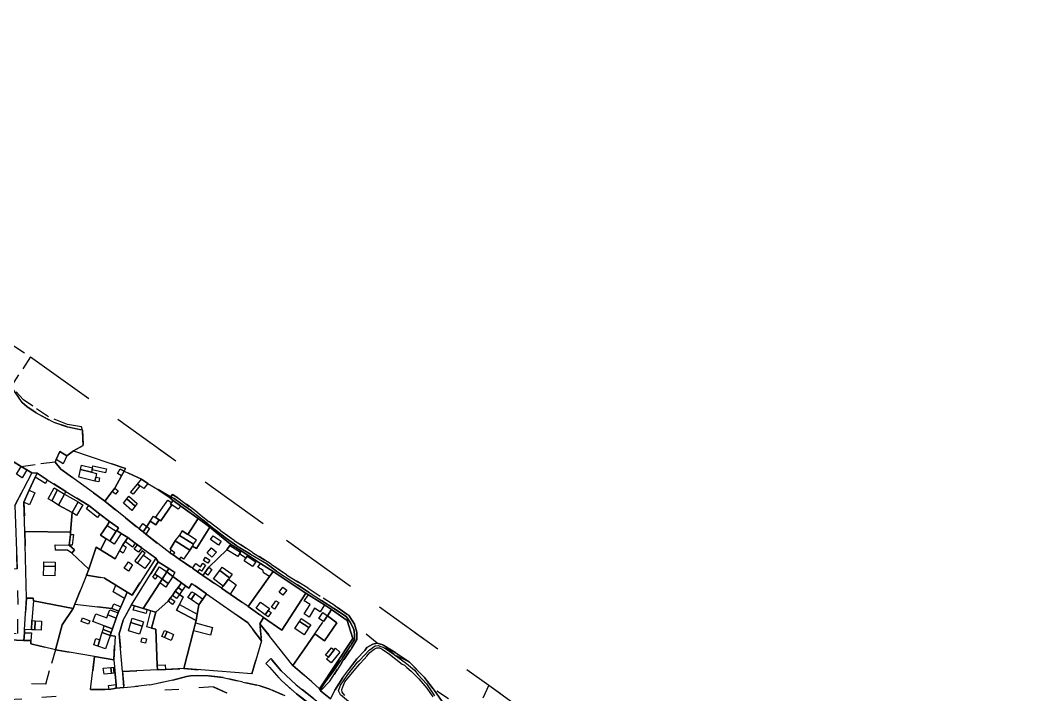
# Model space of a CAD drawing. Extents: x -14.1 to 15.6, y -19 to 8.9.
# Drawn here: x 4.56 to 11.6, y -7.14 to -2.43 of the extents above; entities that cross this region are included whole.
import ezdxf

# ---------------------------------------------------------------- set-up
doc = ezdxf.new("R2010")
doc.units = 0
doc.header["$MEASUREMENT"] = 0
doc.linetypes.add('DASHED', pattern=[0.75, 0.5, -0.25])
doc.linetypes.add('DOT', pattern=[1, 0, -1])
doc.layers.get('0').update_dxf_attribs({"linetype": 'CONTINUOUS'})

msp = doc.modelspace()

# ---------------------------------------------------------------- linework, layer by layer
at = {"color": 7, "linetype": 'DOT'}
for points in [[(1.0302, -2.4297), (4.6312, -4.7807), (4.4952, -4.9907)], [(7.5512, -7.1717), (7.4442, -7.1007), (7.3792, -7.0187), (7.2772, -6.9147), (7.1712, -6.8617), (7.0912, -6.7927), (7.0522, -6.7827), (6.8942, -6.6497), (6.8562, -6.5917), (6.7592, -6.5207), (6.5702, -6.3987), (6.4192, -6.3047), (6.3112, -6.2297), (6.1822, -6.1477), (6.0532, -6.0637), (5.9582, -5.9957), (5.8002, -5.8717), (5.6602, -5.7657), (5.6232, -5.7427), (5.6052, -5.7677), (5.4512, -5.6657), (5.4062, -5.6367), (5.2852, -5.5797), (5.2942, -5.5627), (4.9312, -5.4377), (4.9992, -5.4017), (4.9932, -5.2937), (4.8902, -5.2707), (4.7922, -5.2387), (4.6712, -5.1737), (4.6052, -5.1277), (4.5732, -5.1017), (4.4952, -4.9907), (4.6312, -4.7807), (7.8312, -7.0757), (8.8162, -7.7827)], [(4.4952, -4.9907), (4.6312, -4.7807), (7.8312, -7.0757), (7.6602, -7.4467)], [(7.5052, -7.1887), (7.4442, -7.1007), (7.3792, -7.0187), (7.2772, -6.9147), (7.1832, -6.8497), (7.0912, -6.7927), (7.0522, -6.7827), (7.0212, -6.7887), (6.9802, -6.8127), (6.9652, -6.8337), (6.9102, -6.8917), (6.8112, -7.0227), (6.7562, -7.1107), (6.7262, -7.1717), (6.6572, -7.1137), (6.7212, -7.0477), (6.8062, -6.9167), (6.8742, -6.8147), (6.9092, -6.7567), (6.9092, -6.7047), (6.8942, -6.6497), (6.8562, -6.5917), (6.7592, -6.5207), (6.5702, -6.3987), (6.4192, -6.3047), (6.3112, -6.2297), (6.1822, -6.1477), (6.0532, -6.0637), (5.9582, -5.9957), (5.8002, -5.8717), (5.6602, -5.7657), (5.6232, -5.7427), (5.6092, -5.7597), (5.4512, -5.6657), (5.4062, -5.6367), (5.2852, -5.5797), (5.2942, -5.5627), (4.9312, -5.4377), (4.9992, -5.4017), (4.9932, -5.2937), (4.9872, -5.2707), (4.8882, -5.2537), (4.7562, -5.1997), (4.6462, -5.1267), (4.5812, -5.0817), (4.5312, -5.0257)], [(6.4102, -7.1507), (6.3022, -7.1037), (6.2322, -7.0797), (6.1142, -7.0547), (5.9772, -7.0217), (5.8742, -7.0097), (5.7992, -7.0077), (5.7482, -7.0107), (5.7192, -7.0137), (5.6242, -7.0397), (5.4632, -7.0737), (5.2832, -7.0917), (5.2742, -6.9807), (5.5172, -6.9687), (5.5742, -6.9657), (5.7012, -6.9597), (6.1762, -6.9957), (6.2432, -6.7657), (6.2332, -6.6457), (6.4632, -6.9377), (6.5962, -7.0527), (6.6492, -7.0997), (6.6542, -7.1077), (6.6572, -7.1137), (6.7262, -7.1717)], [(4.3832, -7.0577), (4.7372, -7.0687), (4.8052, -6.8287), (5.0782, -6.8747), (5.0502, -7.1047), (5.1792, -7.1057), (5.2292, -7.0967), (5.2832, -7.0917), (5.4632, -7.0737), (5.6242, -7.0397), (5.7192, -7.0137), (5.7482, -7.0107), (5.7992, -7.0077), (5.8742, -7.0097), (5.9772, -7.0217), (6.1142, -7.0547), (6.2322, -7.0797), (6.3022, -7.1037), (6.4102, -7.1507)], [(6.6062, -7.1687), (6.4872, -7.0727), (6.3822, -6.9747), (6.3082, -6.8897), (6.2742, -6.9237), (6.2992, -6.9497), (6.3842, -7.0437), (6.4892, -7.1367), (6.5922, -7.2157)], [(7.0092, -7.5777), (5.9072, -7.0877), (4.4702, -7.1757)], [(4.4702, -7.1757), (5.9072, -7.0877), (7.0092, -7.5777)]]:
    msp.add_lwpolyline(points, dxfattribs=at)
at = {"color": 6, "linetype": 'DASHED'}
msp.add_lwpolyline([(1.0302, -2.4297), (4.6312, -4.7807), (7.8312, -7.0757), (8.8162, -7.7827), (8.8142, -8.2597), (8.8162, -8.3087), (8.8132, -8.4517), (9.9872, -9.9027), (11.6032, -11.8997), (11.0152, -12.9267), (10.9892, -12.9717), (10.9542, -13.0337), (10.9392, -13.0587), (10.9022, -13.1237)], dxfattribs=at)
at = {"color": 7, "linetype": 'DOT'}
for points in [[(4.3192, -5.2607), (4.4952, -4.9907), (4.5732, -5.1017), (4.6052, -5.1277), (4.6712, -5.1737), (4.7922, -5.2387), (4.8902, -5.2707), (4.9932, -5.2937), (4.9992, -5.4017), (4.9312, -5.4377), (4.8842, -5.4727), (4.8352, -5.4437), (4.8102, -5.4997), (4.8022, -5.5167), (4.5652, -5.5467), (4.4392, -5.4697), (4.3512, -5.4137), (4.3112, -5.3897)], [(6.2332, -6.6457), (6.2432, -6.7657), (6.1462, -6.6377), (5.8602, -6.4377), (5.7582, -6.3657), (5.7362, -6.3987), (5.7132, -6.3817), (5.6852, -6.3597), (5.6252, -6.3157), (5.6392, -6.2887), (5.5972, -6.2607), (5.5232, -6.2137), (5.5052, -6.1877), (5.4082, -6.1167), (5.3782, -6.0947), (5.3622, -6.0827), (5.3102, -6.0447), (5.2642, -6.0147), (5.2342, -5.9937), (5.2342, -5.9937), (5.2452, -5.9767), (5.1822, -5.9327), (5.1162, -5.8807), (5.0392, -5.8207), (4.8782, -5.7217), (4.7482, -5.6397), (4.6772, -5.5947), (4.6392, -5.5917), (4.6062, -5.5707), (4.5652, -5.5467), (4.8022, -5.5167), (4.8432, -5.5657), (5.0712, -5.7327), (5.1492, -5.7897), (5.2942, -5.9057), (5.3902, -5.9827), (5.4172, -6.0047), (5.4372, -6.0207), (5.6032, -6.1497), (5.6272, -6.1657), (5.6692, -6.1947), (5.7622, -6.2587), (5.7982, -6.2837), (5.8342, -6.3087), (5.9652, -6.3987), (6.0252, -6.4397), (6.1502, -6.5257), (6.2592, -6.6017)], [(4.6392, -5.5917), (4.6772, -5.5947), (4.6642, -5.6217), (4.6222, -5.7127), (4.5842, -5.7957), (4.5922, -6.0007), (4.6022, -6.4677), (4.5892, -6.6867), (4.5882, -6.7107), (4.5852, -6.7627), (4.4822, -6.7587), (4.3872, -6.7547), (4.3902, -6.7307), (4.3982, -6.7077), (4.4312, -6.7097), (4.5422, -6.7137), (4.5442, -6.5127), (4.5382, -6.2627), (4.5222, -5.8197)], [(5.6092, -5.7597), (5.6232, -5.7427), (5.6602, -5.7657), (5.8002, -5.8717), (5.9582, -5.9957), (6.0532, -6.0637), (6.1822, -6.1477), (6.3112, -6.2297), (6.4192, -6.3047), (6.5702, -6.3987), (6.7592, -6.5207), (6.8562, -6.5917), (6.8942, -6.6497), (6.9092, -6.7047), (6.9092, -6.7567), (6.8742, -6.8147), (6.8062, -6.9167), (6.7212, -7.0477), (6.6572, -7.1137), (6.6542, -7.1077), (6.6862, -7.0577), (6.7382, -6.9887), (6.8092, -6.8837), (6.8722, -6.7897), (6.8932, -6.7557), (6.8932, -6.7197), (6.8882, -6.6847), (6.8642, -6.6347), (6.8352, -6.5947), (6.7482, -6.5387), (6.5782, -6.4287), (6.3482, -6.2777), (6.2742, -6.2237), (6.1672, -6.1607), (6.0712, -6.1027), (6.0002, -6.0517), (5.8662, -5.9467), (5.7552, -5.8577), (5.6782, -5.8047), (5.6332, -5.7717)], [(5.5052, -6.1877), (5.5232, -6.2137), (5.3352, -6.5137), (5.2772, -6.6217), (5.2512, -6.7157), (5.2742, -6.9807), (5.2832, -7.0917), (5.2292, -7.0967), (5.2282, -7.0697), (5.2132, -6.8987), (5.2222, -6.7337), (5.1862, -6.7277), (5.1932, -6.7067), (5.2032, -6.6817), (5.2302, -6.6067), (5.2442, -6.5707), (5.2482, -6.5587), (5.2622, -6.5277), (5.2862, -6.4707), (5.3052, -6.4247), (5.3402, -6.4457)], [(5.5832, -6.2837), (5.5972, -6.2607), (5.6392, -6.2887), (5.6252, -6.3157)], [(5.0212, -6.3067), (5.1472, -6.3287), (5.2272, -6.3777), (5.3052, -6.4247), (5.2862, -6.4707), (5.2622, -6.5277), (5.2482, -6.5587), (5.1992, -6.5387), (4.9402, -6.5097)], [(6.6162, -6.7177), (6.6762, -6.6307), (6.7042, -6.5907), (6.7712, -6.6397), (6.6832, -6.7647)], [(4.3872, -6.7547), (4.4822, -6.7587), (4.5852, -6.7627), (4.6342, -6.7627), (4.6342, -6.7857), (4.8052, -6.8287), (4.7372, -7.0687), (4.3832, -7.0577), (4.3872, -6.7857)], [(8.8162, -7.7827), (8.8142, -8.2597), (8.7622, -8.3027), (8.7212, -8.3277), (8.5112, -8.3277), (8.3612, -8.3177), (8.2602, -8.2967), (8.1372, -8.2617), (8.0332, -8.2227), (7.9332, -8.1647), (7.7262, -8.0047), (7.5272, -7.8737), (7.3732, -7.7837), (7.2892, -7.7537), (7.2272, -7.7487), (7.0822, -7.7567), (7.0912, -7.5967), (7.1792, -7.6177), (7.3622, -7.6177), (7.5382, -7.5837), (7.5932, -7.5447), (7.6602, -7.4467), (7.8312, -7.0757)]]:
    msp.add_lwpolyline(points, close=True, dxfattribs=at)
at = {"color": 7, "linetype": 'Continuous'}
for points in [[(4.4392, -5.4697), (4.5652, -5.5467), (4.6062, -5.5707), (4.6392, -5.5917), (4.5222, -5.8197), (4.5382, -6.2627), (4.4522, -6.2687), (4.4502, -6.2167), (4.3692, -6.2187), (4.3572, -5.8547), (4.3592, -5.8217), (4.3792, -5.8217), (4.4002, -5.8227), (4.4262, -5.8227), (4.4242, -5.7897), (4.3982, -5.7897), (4.3592, -5.7897), (4.3592, -5.7417), (4.3592, -5.7107), (4.3542, -5.6237), (4.3882, -5.5637), (4.4282, -5.4907)], [(4.4392, -5.4697), (4.5652, -5.5467), (4.6062, -5.5707), (4.6392, -5.5917), (4.5222, -5.8197), (4.5382, -6.2627), (4.4522, -6.2687), (4.4502, -6.2167), (4.3692, -6.2187), (4.3572, -5.8547), (4.3592, -5.8217), (4.3792, -5.8217), (4.4002, -5.8227), (4.4262, -5.8227), (4.4242, -5.7897), (4.3982, -5.7897), (4.3592, -5.7897), (4.3592, -5.7417), (4.3592, -5.7107), (4.3542, -5.6237), (4.3882, -5.5637), (4.4282, -5.4907)], [(4.9312, -5.4377), (5.2942, -5.5627), (5.2852, -5.5797), (5.2672, -5.6117), (5.2202, -5.6987), (5.2022, -5.7217), (5.1492, -5.7897), (5.0712, -5.7327), (4.8432, -5.5657), (4.8022, -5.5167), (4.8102, -5.4997), (4.8352, -5.4437), (4.8842, -5.4727)], [(4.9312, -5.4377), (5.2942, -5.5627), (5.2852, -5.5797), (5.2672, -5.6117), (5.2202, -5.6987), (5.2022, -5.7217), (5.1492, -5.7897), (5.0712, -5.7327), (4.8432, -5.5657), (4.8022, -5.5167), (4.8102, -5.4997), (4.8352, -5.4437), (4.8842, -5.4727)], [(4.8102, -5.4997), (4.8352, -5.4437), (4.8842, -5.4727), (4.8592, -5.5287)], [(4.5652, -5.5467), (4.6062, -5.5707), (4.5722, -5.6267), (4.5322, -5.6017)], [(5.0572, -5.5867), (4.9792, -5.5677), (4.9862, -5.5387), (5.0642, -5.5577), (5.0612, -5.5707)], [(5.0612, -5.5707), (5.0642, -5.5577), (5.0672, -5.5427), (5.1622, -5.5637), (5.1542, -5.5927)], [(5.2852, -5.5797), (5.2672, -5.6117), (5.2382, -5.5957), (5.2562, -5.5637)], [(4.6772, -5.5947), (4.7482, -5.6397), (4.8782, -5.7217), (4.8682, -5.7407), (4.8262, -5.8167), (4.9222, -5.8697), (4.9112, -6.0067), (4.5922, -6.0007), (4.5842, -5.7957), (4.6222, -5.7127), (4.6642, -5.6217)], [(4.6772, -5.5947), (4.7482, -5.6397), (4.8782, -5.7217), (4.8682, -5.7407), (4.8262, -5.8167), (4.9222, -5.8697), (4.9112, -6.0067), (4.5922, -6.0007), (4.5842, -5.7957), (4.6222, -5.7127), (4.6642, -5.6217)], [(4.6642, -5.6217), (4.6772, -5.5947), (4.7482, -5.6397), (4.7352, -5.6667)], [(4.9792, -5.5677), (5.0572, -5.5867), (5.0922, -5.5957), (5.0872, -5.6227), (5.0812, -5.6507), (4.9692, -5.6227)], [(5.0812, -5.6507), (5.0872, -5.6227), (5.1132, -5.6277), (5.1082, -5.6557)], [(5.2852, -5.5797), (5.4062, -5.6367), (5.4512, -5.6657), (5.6092, -5.7597), (5.6052, -5.7677), (5.6272, -5.7857), (5.6162, -5.7987), (5.6092, -5.8077), (5.6182, -5.8147), (5.5412, -5.9267), (5.5292, -5.9197), (5.5072, -5.9547), (5.4672, -5.9287), (5.4422, -5.9667), (5.4172, -6.0047), (5.3902, -5.9827), (5.2942, -5.9057), (5.1492, -5.7897), (5.2022, -5.7217), (5.2202, -5.6987), (5.2672, -5.6117)], [(5.2852, -5.5797), (5.4062, -5.6367), (5.4512, -5.6657), (5.6092, -5.7597), (5.6052, -5.7677), (5.6272, -5.7857), (5.6162, -5.7987), (5.6092, -5.8077), (5.6182, -5.8147), (5.5412, -5.9267), (5.5292, -5.9197), (5.5072, -5.9547), (5.4672, -5.9287), (5.4422, -5.9667), (5.4172, -6.0047), (5.3902, -5.9827), (5.2942, -5.9057), (5.1492, -5.7897), (5.2022, -5.7217), (5.2202, -5.6987), (5.2672, -5.6117)], [(4.8202, -5.7117), (4.7792, -5.7877), (4.7542, -5.7737), (4.7962, -5.6977)], [(5.2022, -5.7217), (5.2202, -5.6987), (5.2422, -5.7177), (5.2252, -5.7407)], [(5.3782, -5.6707), (5.3952, -5.6817), (5.3472, -5.7407), (5.3302, -5.7297)], [(5.4062, -5.6367), (5.4512, -5.6657), (5.4222, -5.7007), (5.3952, -5.6817), (5.3782, -5.6707)], [(4.5842, -5.7957), (4.6222, -5.7127), (4.6622, -5.7327), (4.6242, -5.8147)], [(4.8682, -5.7407), (4.8262, -5.8167), (4.7792, -5.7877), (4.8202, -5.7117)], [(4.8782, -5.7217), (5.0392, -5.8207), (5.1162, -5.8807), (5.1822, -5.9327), (5.1662, -5.9587), (5.1202, -6.0277), (5.1592, -6.0537), (5.1192, -6.1287), (5.0892, -6.1107), (5.0382, -6.2637), (4.9192, -6.1527), (4.9392, -6.1287), (4.9012, -6.0967), (4.9092, -6.0217), (4.9112, -6.0067), (4.9222, -5.8697), (4.8262, -5.8167), (4.8682, -5.7407)], [(4.8782, -5.7217), (5.0392, -5.8207), (5.1162, -5.8807), (5.1822, -5.9327), (5.1662, -5.9587), (5.1202, -6.0277), (5.1592, -6.0537), (5.1192, -6.1287), (5.0892, -6.1107), (5.0382, -6.2637), (4.9192, -6.1527), (4.9392, -6.1287), (4.9012, -6.0967), (4.9092, -6.0217), (4.9112, -6.0067), (4.9222, -5.8697), (4.8262, -5.8167), (4.8682, -5.7407)], [(4.9222, -5.8697), (4.8262, -5.8167), (4.8682, -5.7407), (4.9632, -5.7937)], [(5.3042, -5.7727), (5.3622, -5.8237), (5.3382, -5.8557), (5.2802, -5.8047)], [(5.3622, -5.8237), (5.3042, -5.7727), (5.3172, -5.7557), (5.3752, -5.8067)], [(5.6052, -5.7677), (5.6092, -5.7597), (5.6332, -5.7717), (5.6782, -5.8047), (5.7552, -5.8577), (5.8662, -5.9467), (6.0002, -6.0517), (6.0712, -6.1027), (6.1672, -6.1607), (6.2742, -6.2237), (6.3482, -6.2777), (6.5782, -6.4287), (6.7482, -6.5387), (6.8352, -6.5947), (6.8642, -6.6347), (6.8882, -6.6847), (6.8932, -6.7197), (6.8932, -6.7557), (6.8722, -6.7897), (6.8092, -6.8837), (6.7382, -6.9887), (6.6862, -7.0577), (6.6542, -7.1077), (6.6492, -7.0997), (6.8822, -6.7497), (6.8422, -6.6227), (6.7342, -6.5467), (6.6842, -6.5147), (6.5722, -6.4437), (6.5542, -6.4317), (6.3252, -6.2817), (6.2372, -6.2247), (6.1482, -6.1677), (6.1022, -6.1367), (6.0282, -6.0897), (5.9252, -6.0057), (5.8822, -5.9707), (5.8012, -5.9117), (5.6802, -5.8237), (5.6272, -5.7857)], [(4.9222, -5.8697), (4.9632, -5.7937), (4.9872, -5.8097), (4.9952, -5.8147), (4.9532, -5.8907)], [(5.0392, -5.8207), (5.1162, -5.8807), (5.0982, -5.9037), (5.0212, -5.8437)], [(5.6272, -5.7857), (5.6802, -5.8237), (5.8012, -5.9117), (5.7302, -6.0227), (5.6912, -5.9977), (5.6722, -6.0287), (5.7692, -6.0907), (5.7612, -6.1037), (5.7432, -6.1317), (5.6422, -6.0667), (5.6052, -6.1247), (5.6142, -6.1317), (5.6032, -6.1497), (5.4372, -6.0207), (5.4172, -6.0047), (5.4422, -5.9667), (5.4672, -5.9287), (5.5072, -5.9547), (5.5292, -5.9197), (5.5412, -5.9267), (5.6182, -5.8147), (5.6092, -5.8077), (5.6162, -5.7987)], [(5.6272, -5.7857), (5.6802, -5.8237), (5.8012, -5.9117), (5.7302, -6.0227), (5.6912, -5.9977), (5.6722, -6.0287), (5.7692, -6.0907), (5.7612, -6.1037), (5.7432, -6.1317), (5.6422, -6.0667), (5.6052, -6.1247), (5.6142, -6.1317), (5.6032, -6.1497), (5.4372, -6.0207), (5.4172, -6.0047), (5.4422, -5.9667), (5.4672, -5.9287), (5.5072, -5.9547), (5.5292, -5.9197), (5.5412, -5.9267), (5.6182, -5.8147), (5.6092, -5.8077), (5.6162, -5.7987)], [(5.6162, -5.7987), (5.6092, -5.8077), (5.6182, -5.8147), (5.5412, -5.9267), (5.5292, -5.9197), (5.5042, -5.9037), (5.5902, -5.7827)], [(5.6272, -5.7857), (5.6802, -5.8237), (5.6632, -5.8457), (5.6182, -5.8147), (5.6092, -5.8077), (5.6162, -5.7987)], [(5.4902, -5.8947), (5.5042, -5.9037), (5.5292, -5.9197), (5.5072, -5.9547), (5.4672, -5.9287)], [(5.8012, -5.9117), (5.8822, -5.9707), (5.7912, -6.1207), (5.7612, -6.1037), (5.7692, -6.0907), (5.6722, -6.0287), (5.6912, -5.9977), (5.7302, -6.0227)], [(5.8012, -5.9117), (5.8822, -5.9707), (5.7912, -6.1207), (5.7612, -6.1037), (5.7692, -6.0907), (5.6722, -6.0287), (5.6912, -5.9977), (5.7302, -6.0227)], [(5.1822, -5.9327), (5.2452, -5.9767), (5.2342, -5.9937), (5.2342, -5.9937), (5.2642, -6.0147), (5.3102, -6.0447), (5.2912, -6.0727), (5.2752, -6.0947), (5.2532, -6.1367), (5.2232, -6.1927), (5.1192, -6.1287), (5.1592, -6.0537), (5.1202, -6.0277), (5.1662, -5.9587)], [(5.1822, -5.9327), (5.2452, -5.9767), (5.2342, -5.9937), (5.2342, -5.9937), (5.2642, -6.0147), (5.3102, -6.0447), (5.2912, -6.0727), (5.2752, -6.0947), (5.2532, -6.1367), (5.2232, -6.1927), (5.1192, -6.1287), (5.1592, -6.0537), (5.1202, -6.0277), (5.1662, -5.9587)], [(5.1592, -6.0537), (5.1202, -6.0277), (5.1662, -5.9587), (5.2302, -5.9997), (5.1852, -6.0687)], [(5.4422, -5.9667), (5.4172, -6.0047), (5.3902, -5.9827), (5.4152, -5.9447)], [(5.4372, -6.0207), (5.4172, -6.0047), (5.4422, -5.9667), (5.4622, -5.9817)], [(5.8822, -5.9707), (5.9252, -6.0057), (6.0282, -6.0897), (6.0222, -6.0997), (6.0032, -6.1297), (5.8752, -6.2507), (5.8482, -6.2897), (5.8342, -6.3087), (5.7982, -6.2837), (5.7622, -6.2587), (5.6692, -6.1947), (5.6272, -6.1657), (5.6032, -6.1497), (5.6142, -6.1317), (5.6052, -6.1247), (5.6422, -6.0667), (5.7432, -6.1317), (5.7612, -6.1037), (5.7912, -6.1207)], [(5.8822, -5.9707), (5.9252, -6.0057), (6.0282, -6.0897), (6.0222, -6.0997), (6.0032, -6.1297), (5.8752, -6.2507), (5.8482, -6.2897), (5.8342, -6.3087), (5.7982, -6.2837), (5.7622, -6.2587), (5.6692, -6.1947), (5.6272, -6.1657), (5.6032, -6.1497), (5.6142, -6.1317), (5.6052, -6.1247), (5.6422, -6.0667), (5.7432, -6.1317), (5.7612, -6.1037), (5.7912, -6.1207)], [(4.5922, -6.0007), (4.9112, -6.0067), (4.9092, -6.0217), (4.9012, -6.0967), (4.9392, -6.1287), (4.9192, -6.1527), (5.0382, -6.2637), (5.0212, -6.3067), (4.9402, -6.5097), (4.9282, -6.5407), (4.6512, -6.4867), (4.6492, -6.4677), (4.6022, -6.4677)], [(4.5922, -6.0007), (4.9112, -6.0067), (4.9092, -6.0217), (4.9012, -6.0967), (4.9392, -6.1287), (4.9192, -6.1527), (5.0382, -6.2637), (5.0212, -6.3067), (4.9402, -6.5097), (4.9282, -6.5407), (4.6512, -6.4867), (4.6492, -6.4677), (4.6022, -6.4677)], [(4.9012, -6.0967), (4.9092, -6.0217), (4.9302, -6.0237), (4.9212, -6.0977)], [(5.3102, -6.0447), (5.3622, -6.0827), (5.3782, -6.0947), (5.4082, -6.1167), (5.5052, -6.1877), (5.3402, -6.4457), (5.3052, -6.4247), (5.2272, -6.3777), (5.1472, -6.3287), (5.0212, -6.3067), (5.0382, -6.2637), (5.0892, -6.1107), (5.1192, -6.1287), (5.2232, -6.1927), (5.2532, -6.1367), (5.2752, -6.0947), (5.2912, -6.0727)], [(5.3102, -6.0447), (5.3622, -6.0827), (5.3782, -6.0947), (5.4082, -6.1167), (5.5052, -6.1877), (5.3402, -6.4457), (5.3052, -6.4247), (5.2272, -6.3777), (5.1472, -6.3287), (5.0212, -6.3067), (5.0382, -6.2637), (5.0892, -6.1107), (5.1192, -6.1287), (5.2232, -6.1927), (5.2532, -6.1367), (5.2752, -6.0947), (5.2912, -6.0727)], [(5.1852, -6.0687), (5.2302, -5.9997), (5.2342, -5.9937), (5.2642, -6.0147), (5.2162, -6.0897)], [(5.2912, -6.0727), (5.3102, -6.0447), (5.3622, -6.0827), (5.3432, -6.1107)], [(5.6722, -6.0287), (5.7692, -6.0907), (5.7612, -6.1037), (5.7432, -6.1317), (5.6422, -6.0667)], [(5.7302, -6.0227), (5.6912, -5.9977), (5.6722, -6.0287), (5.7692, -6.0907), (5.7892, -6.0627)], [(5.9062, -6.0317), (5.9632, -6.0697), (5.9442, -6.0967), (5.8882, -6.0587)], [(4.8032, -6.0947), (4.9012, -6.0967), (4.9392, -6.1287), (4.9192, -6.1527), (4.8882, -6.1317), (4.8052, -6.1327)], [(5.2532, -6.1367), (5.2752, -6.0947), (5.2992, -6.1117), (5.2772, -6.1527)], [(5.3782, -6.0947), (5.4082, -6.1167), (5.3842, -6.1467), (5.3542, -6.1247)], [(5.6272, -6.1657), (5.6382, -6.1497), (5.6142, -6.1317), (5.6052, -6.1247), (5.6422, -6.0667), (5.7432, -6.1317), (5.7002, -6.1947), (5.6812, -6.1807), (5.6692, -6.1947)], [(6.0282, -6.0897), (6.1022, -6.1367), (6.1482, -6.1677), (6.2372, -6.2247), (6.3252, -6.2817), (6.3002, -6.3167), (6.1502, -6.5257), (6.0252, -6.4397), (5.9652, -6.3987), (5.8342, -6.3087), (5.8482, -6.2897), (5.8752, -6.2507), (6.0032, -6.1297), (6.0222, -6.0997)], [(6.0282, -6.0897), (6.1022, -6.1367), (6.1482, -6.1677), (6.2372, -6.2247), (6.3252, -6.2817), (6.3002, -6.3167), (6.1502, -6.5257), (6.0252, -6.4397), (5.9652, -6.3987), (5.8342, -6.3087), (5.8482, -6.2897), (5.8752, -6.2507), (6.0032, -6.1297), (6.0222, -6.0997)], [(5.8952, -6.1167), (5.9292, -6.1467), (5.8982, -6.1817), (5.8642, -6.1517)], [(6.0032, -6.1297), (6.0222, -6.0997), (6.0972, -6.1457), (6.0902, -6.1577), (6.0782, -6.1757)], [(5.3792, -6.2237), (5.4212, -6.1677), (5.4312, -6.1537), (5.4102, -6.1377), (5.3602, -6.2077)], [(5.3792, -6.2237), (5.4212, -6.1677), (5.4712, -6.2037), (5.4292, -6.2597)], [(5.8542, -6.1817), (5.8842, -6.2017), (5.8692, -6.2237), (5.8392, -6.2037)], [(6.0902, -6.1577), (6.0972, -6.1457), (6.1022, -6.1367), (6.1482, -6.1677), (6.1442, -6.1737), (6.1342, -6.1887)], [(6.1342, -6.1887), (6.1442, -6.1737), (6.2042, -6.2147), (6.1822, -6.2467), (6.1242, -6.2067)], [(4.7232, -6.2447), (4.8022, -6.2457), (4.8002, -6.3117), (4.7212, -6.3097)], [(4.8022, -6.2457), (4.7232, -6.2447), (4.7232, -6.2147), (4.8022, -6.2167)], [(5.2842, -6.2567), (5.3142, -6.2137), (5.3442, -6.2357), (5.3142, -6.2777)], [(5.5232, -6.2137), (5.5972, -6.2607), (5.5832, -6.2837), (5.5512, -6.3337), (5.5332, -6.3607), (5.4172, -6.5397), (5.3572, -6.5207), (5.3352, -6.5137)], [(5.5232, -6.2137), (5.5972, -6.2607), (5.5832, -6.2837), (5.5512, -6.3337), (5.5332, -6.3607), (5.4172, -6.5397), (5.3572, -6.5207), (5.3352, -6.5137)], [(5.5972, -6.2607), (5.6392, -6.2887), (5.6252, -6.3157), (5.6852, -6.3597), (5.6612, -6.3937), (5.6422, -6.4187), (5.6222, -6.4477), (5.6072, -6.4677), (5.5922, -6.4887), (5.5052, -6.5657), (5.4722, -6.5557), (5.4442, -6.5477), (5.4172, -6.5397), (5.5332, -6.3607), (5.5512, -6.3337), (5.5832, -6.2837)], [(5.5972, -6.2607), (5.6392, -6.2887), (5.6252, -6.3157), (5.6852, -6.3597), (5.6612, -6.3937), (5.6422, -6.4187), (5.6222, -6.4477), (5.6072, -6.4677), (5.5922, -6.4887), (5.5052, -6.5657), (5.4722, -6.5557), (5.4442, -6.5477), (5.4172, -6.5397), (5.5332, -6.3607), (5.5512, -6.3337), (5.5832, -6.2837)], [(5.5832, -6.2837), (5.5512, -6.3337), (5.5172, -6.3107), (5.4992, -6.2987), (5.5312, -6.2487)], [(5.7982, -6.2837), (5.7622, -6.2587), (5.7852, -6.2247), (5.8182, -6.2477), (5.8352, -6.2227), (5.8542, -6.2367), (5.8262, -6.2777), (5.8102, -6.2657)], [(5.8482, -6.2897), (5.8752, -6.2507), (5.8982, -6.2667), (5.8702, -6.3057)], [(5.9702, -6.2497), (6.0382, -6.3007), (6.0202, -6.3247), (5.9522, -6.2737)], [(6.2372, -6.2247), (6.3252, -6.2817), (6.3002, -6.3167), (6.2582, -6.2907), (6.2552, -6.2747), (6.2182, -6.2507)], [(5.4992, -6.2987), (5.5172, -6.3107), (5.5022, -6.3337), (5.4842, -6.3217)], [(5.5332, -6.3607), (5.5512, -6.3337), (5.5932, -6.3657), (5.5762, -6.3917)], [(5.5512, -6.3337), (5.5832, -6.2837), (5.6252, -6.3157), (5.5932, -6.3657)], [(5.9522, -6.2737), (6.0202, -6.3247), (6.0142, -6.3337), (5.9762, -6.3837), (5.9082, -6.3327)], [(5.9652, -6.3987), (5.9762, -6.3837), (6.0142, -6.3337), (6.0682, -6.3747), (6.0252, -6.4397)], [(6.3252, -6.2817), (6.5542, -6.4317), (6.3872, -6.6907), (6.2592, -6.6017), (6.1502, -6.5257), (6.3002, -6.3167)], [(6.3252, -6.2817), (6.5542, -6.4317), (6.3872, -6.6907), (6.2592, -6.6017), (6.1502, -6.5257), (6.3002, -6.3167)], [(5.2272, -6.3777), (5.3052, -6.4247), (5.2862, -6.4707), (5.2072, -6.4237)], [(5.6852, -6.3597), (5.7132, -6.3817), (5.7362, -6.3987), (5.7582, -6.3657), (5.8602, -6.4377), (5.8342, -6.4737), (5.8062, -6.5147), (5.7952, -6.5797), (5.7882, -6.6227), (5.6502, -6.5517), (5.6712, -6.5127), (5.6982, -6.4597), (5.6712, -6.4407), (5.6422, -6.4187), (5.6612, -6.3937)], [(5.6852, -6.3597), (5.7132, -6.3817), (5.7362, -6.3987), (5.7582, -6.3657), (5.8602, -6.4377), (5.8342, -6.4737), (5.8062, -6.5147), (5.7952, -6.5797), (5.7882, -6.6227), (5.6502, -6.5517), (5.6712, -6.5127), (5.6982, -6.4597), (5.6712, -6.4407), (5.6422, -6.4187), (5.6612, -6.3937)], [(5.6712, -6.4407), (5.6422, -6.4187), (5.6612, -6.3937), (5.6902, -6.4147)], [(5.6902, -6.4147), (5.6612, -6.3937), (5.6852, -6.3597), (5.7132, -6.3817)], [(6.3932, -6.3917), (6.4202, -6.4117), (6.3942, -6.4457), (6.3672, -6.4257)], [(4.6022, -6.4677), (4.6492, -6.4677), (4.6512, -6.4867), (4.9282, -6.5407), (4.8522, -6.6547), (4.8052, -6.8287), (4.6342, -6.7857), (4.6342, -6.7627), (4.5852, -6.7627), (4.5882, -6.7107), (4.5892, -6.6867)], [(4.6022, -6.4677), (4.6492, -6.4677), (4.6512, -6.4867), (4.9282, -6.5407), (4.8522, -6.6547), (4.8052, -6.8287), (4.6342, -6.7857), (4.6342, -6.7627), (4.5852, -6.7627), (4.5882, -6.7107), (4.5892, -6.6867)], [(4.5892, -6.6867), (4.6022, -6.4677), (4.6492, -6.4677), (4.6512, -6.4867), (4.6412, -6.6237), (4.6372, -6.6887)], [(5.6422, -6.4187), (5.6712, -6.4407), (5.6982, -6.4597), (5.6712, -6.5127), (5.6502, -6.5517), (5.7882, -6.6227), (5.7842, -6.6407), (5.7692, -6.6957), (5.7012, -6.9597), (5.5742, -6.9657), (5.5172, -6.9687), (5.5162, -6.9347), (5.5052, -6.6837), (5.4762, -6.6767), (5.5052, -6.5657), (5.5922, -6.4887), (5.6072, -6.4677), (5.6222, -6.4477)], [(5.6422, -6.4187), (5.6712, -6.4407), (5.6982, -6.4597), (5.6712, -6.5127), (5.6502, -6.5517), (5.7882, -6.6227), (5.7842, -6.6407), (5.7692, -6.6957), (5.7012, -6.9597), (5.5742, -6.9657), (5.5172, -6.9687), (5.5162, -6.9347), (5.5052, -6.6837), (5.4762, -6.6767), (5.5052, -6.5657), (5.5922, -6.4887), (5.6072, -6.4677), (5.6222, -6.4477)], [(5.5922, -6.4887), (5.6072, -6.4677), (5.6382, -6.4887), (5.6222, -6.5107)], [(5.6222, -6.4477), (5.6422, -6.4187), (5.6712, -6.4407), (5.6512, -6.4687)], [(5.8602, -6.4377), (6.1462, -6.6377), (6.2432, -6.7657), (6.1762, -6.9957), (5.7012, -6.9597), (5.7692, -6.6957), (5.7842, -6.6407), (5.7882, -6.6227), (5.7952, -6.5797), (5.8062, -6.5147), (5.8342, -6.4737)], [(5.8602, -6.4377), (6.1462, -6.6377), (6.2432, -6.7657), (6.1762, -6.9957), (5.7012, -6.9597), (5.7692, -6.6957), (5.7842, -6.6407), (5.7882, -6.6227), (5.7952, -6.5797), (5.8062, -6.5147), (5.8342, -6.4737)], [(5.7812, -6.4357), (5.7532, -6.4767), (5.7302, -6.4627), (5.7582, -6.4227)], [(5.8342, -6.4737), (5.8062, -6.5147), (5.7532, -6.4767), (5.7812, -6.4357)], [(6.5542, -6.4317), (6.5722, -6.4437), (6.6842, -6.5147), (6.7342, -6.5467), (6.7042, -6.5907), (6.7712, -6.6397), (6.6832, -6.7647), (6.6162, -6.7177), (6.5442, -6.8217), (6.4632, -6.9377), (6.2332, -6.6457), (6.2592, -6.6017), (6.3872, -6.6907)], [(6.5542, -6.4317), (6.5722, -6.4437), (6.6842, -6.5147), (6.7342, -6.5467), (6.7042, -6.5907), (6.7712, -6.6397), (6.6832, -6.7647), (6.6162, -6.7177), (6.5442, -6.8217), (6.4632, -6.9377), (6.2332, -6.6457), (6.2592, -6.6017), (6.3872, -6.6907)], [(6.5722, -6.4437), (6.6842, -6.5147), (6.6542, -6.5627), (6.6152, -6.5377), (6.5762, -6.5997), (6.5422, -6.5777), (6.5842, -6.5127), (6.5432, -6.4867)], [(4.9402, -6.5097), (5.1992, -6.5387), (5.2482, -6.5587), (5.2442, -6.5707), (5.2302, -6.6067), (5.2032, -6.6817), (5.1932, -6.7067), (5.1862, -6.7277), (5.2222, -6.7337), (5.2132, -6.8987), (5.0782, -6.8747), (4.8052, -6.8287), (4.8522, -6.6547), (4.9282, -6.5407)], [(4.9402, -6.5097), (5.1992, -6.5387), (5.2482, -6.5587), (5.2442, -6.5707), (5.2302, -6.6067), (5.2032, -6.6817), (5.1932, -6.7067), (5.1862, -6.7277), (5.2222, -6.7337), (5.2132, -6.8987), (5.0782, -6.8747), (4.8052, -6.8287), (4.8522, -6.6547), (4.9282, -6.5407)], [(5.2442, -6.5707), (5.2302, -6.6067), (5.1712, -6.5847), (5.1842, -6.5487)], [(5.2622, -6.5277), (5.2482, -6.5587), (5.1992, -6.5387), (5.2132, -6.5077)], [(5.3352, -6.5137), (5.3572, -6.5207), (5.4172, -6.5397), (5.4442, -6.5477), (5.4722, -6.5557), (5.5052, -6.5657), (5.4762, -6.6767), (5.5052, -6.6837), (5.5162, -6.9347), (5.5172, -6.9687), (5.2742, -6.9807), (5.2512, -6.7157), (5.2772, -6.6217)], [(5.3352, -6.5137), (5.3572, -6.5207), (5.4172, -6.5397), (5.4442, -6.5477), (5.4722, -6.5557), (5.5052, -6.5657), (5.4762, -6.6767), (5.5052, -6.6837), (5.5162, -6.9347), (5.5172, -6.9687), (5.2742, -6.9807), (5.2512, -6.7157), (5.2772, -6.6217)], [(5.3572, -6.5207), (5.4172, -6.5397), (5.4442, -6.5477), (5.4382, -6.5737), (5.3612, -6.5547), (5.3482, -6.5517)], [(5.6502, -6.5517), (5.6712, -6.5127), (5.7952, -6.5797), (5.7882, -6.6227)], [(6.2362, -6.4947), (6.3002, -6.5407), (6.2912, -6.5527), (6.2702, -6.5827), (6.2062, -6.5367)], [(6.3442, -6.4857), (6.3642, -6.4987), (6.3352, -6.5437), (6.3142, -6.5297)], [(6.7342, -6.5467), (6.8422, -6.6227), (6.8822, -6.7497), (6.6492, -7.0997), (6.5962, -7.0527), (6.4632, -6.9377), (6.5442, -6.8217), (6.6162, -6.7177), (6.6832, -6.7647), (6.7712, -6.6397), (6.7042, -6.5907)], [(6.7342, -6.5467), (6.8422, -6.6227), (6.8822, -6.7497), (6.6492, -7.0997), (6.5962, -7.0527), (6.4632, -6.9377), (6.5442, -6.8217), (6.6162, -6.7177), (6.6832, -6.7647), (6.7712, -6.6397), (6.7042, -6.5907)], [(4.9942, -6.6057), (5.0462, -6.6257), (5.0362, -6.6497), (4.9852, -6.6307)], [(5.2302, -6.6067), (5.2032, -6.6817), (5.1462, -6.6607), (5.0662, -6.6307), (5.0872, -6.5757), (5.1642, -6.6047), (5.1712, -6.5847)], [(5.4112, -6.6627), (5.3322, -6.6377), (5.3412, -6.6067), (5.4202, -6.6317)], [(5.4722, -6.5557), (5.5052, -6.5657), (5.4762, -6.6767), (5.4432, -6.6667)], [(6.2702, -6.5827), (6.2912, -6.5527), (6.3122, -6.5677), (6.2912, -6.5977)], [(6.5742, -6.6727), (6.5092, -6.6307), (6.5222, -6.6097), (6.5882, -6.6527)], [(6.7042, -6.5907), (6.6762, -6.6307), (6.6452, -6.6097), (6.6732, -6.5687)], [(4.6372, -6.6887), (4.6412, -6.6237), (4.6642, -6.6247), (4.6602, -6.6887)], [(4.6602, -6.6887), (4.6642, -6.6247), (4.7082, -6.6277), (4.7042, -6.6917)], [(5.1372, -6.6857), (5.1932, -6.7067), (5.1862, -6.7277), (5.1312, -6.7077)], [(5.1462, -6.6607), (5.2032, -6.6817), (5.1932, -6.7067), (5.1372, -6.6857)], [(5.3322, -6.6377), (5.4112, -6.6627), (5.3932, -6.7197), (5.3142, -6.6957)], [(5.7692, -6.6957), (5.7842, -6.6407), (5.9022, -6.6717), (5.8882, -6.7267)], [(6.5092, -6.6307), (6.5742, -6.6727), (6.5422, -6.7227), (6.4772, -6.6797)], [(4.6342, -6.7627), (4.5852, -6.7627), (4.5882, -6.7107), (4.6372, -6.7107)], [(5.1142, -6.7587), (5.1002, -6.8027), (5.0722, -6.7937), (5.0862, -6.7497)], [(5.1312, -6.7077), (5.1862, -6.7277), (5.1552, -6.8217), (5.1002, -6.8027), (5.1142, -6.7587)], [(5.4112, -6.7447), (5.4412, -6.7517), (5.4342, -6.7827), (5.4032, -6.7757), (5.4072, -6.7577)], [(5.5842, -6.7007), (5.5662, -6.7427), (5.5492, -6.7357), (5.5672, -6.6937)], [(5.5842, -6.7007), (5.6302, -6.7207), (5.6122, -6.7627), (5.5662, -6.7427)], [(6.7512, -6.8287), (6.7112, -6.8787), (6.6922, -6.8647), (6.7322, -6.8147)], [(6.6992, -6.8937), (6.7112, -6.8787), (6.7512, -6.8287), (6.7602, -6.8177), (6.7922, -6.8437), (6.7312, -6.9197)], [(5.0782, -6.8747), (5.2132, -6.8987), (5.2282, -7.0697), (5.2292, -7.0967), (5.1792, -7.1057), (5.0502, -7.1047)], [(5.0782, -6.8747), (5.2132, -6.8987), (5.2282, -7.0697), (5.2292, -7.0967), (5.1792, -7.1057), (5.0502, -7.1047)], [(6.2742, -6.9237), (6.3082, -6.8897), (6.3822, -6.9747), (6.4872, -7.0727), (6.6062, -7.1687), (6.7222, -7.2587), (6.8162, -7.3287), (6.9212, -7.3997), (7.0122, -7.4747), (7.0662, -7.5297), (7.0902, -7.5777), (7.0912, -7.5967), (7.0602, -7.5897), (7.0412, -7.5507), (6.9762, -7.4947), (6.8952, -7.4317), (6.8222, -7.3797), (6.7432, -7.3267), (6.5922, -7.2157), (6.4892, -7.1367), (6.3842, -7.0437), (6.2992, -6.9497)], [(5.1392, -6.9567), (5.1912, -6.9517), (5.1962, -6.9937), (5.1442, -6.9987)], [(5.1962, -6.9937), (5.1912, -6.9517), (5.2092, -6.9487), (5.2132, -6.9907)], [(5.5742, -6.9657), (5.5172, -6.9687), (5.5162, -6.9347), (5.5722, -6.9327)], [(5.2292, -7.0967), (5.1792, -7.1057), (5.1752, -7.0777), (5.2282, -7.0697)]]:
    msp.add_lwpolyline(points, close=True, dxfattribs=at)
for points in [[(6.7262, -7.1717), (6.7562, -7.1107), (6.8112, -7.0227), (6.9102, -6.8917), (6.9652, -6.8337), (6.9802, -6.8127), (7.0212, -6.7887), (7.0522, -6.7827), (7.0912, -6.7927), (7.1832, -6.8497), (7.2772, -6.9147), (7.3792, -7.0187), (7.4442, -7.1007), (7.5052, -7.1887)], [(6.7262, -7.1717), (6.7562, -7.1107), (6.8112, -7.0227), (6.9102, -6.8917), (6.9652, -6.8337), (6.9802, -6.8127), (7.0212, -6.7887), (7.0522, -6.7827), (7.0912, -6.7927), (7.1832, -6.8497), (7.2772, -6.9147), (7.3792, -7.0187), (7.4442, -7.1007), (7.5052, -7.1887)], [(6.8662, -7.2007), (6.7962, -7.1417), (6.7812, -7.1157), (6.7952, -7.0757), (6.8482, -7.0017), (6.9162, -6.9127), (6.9302, -6.8997), (6.9972, -6.8307), (7.0372, -6.8007), (7.0592, -6.7987), (7.1022, -6.8147), (7.1712, -6.8617), (7.2572, -6.9237), (7.3122, -6.9707), (7.3382, -7.0027), (7.3972, -7.0657), (7.4522, -7.1507)], [(6.8272, -7.1477), (6.8082, -7.1247), (6.8052, -7.1047), (6.8112, -7.0867), (6.8252, -7.0517), (6.8922, -6.9737), (6.9302, -6.9257), (6.9602, -6.8937), (6.9802, -6.8737), (7.0002, -6.8467), (7.0302, -6.8237), (7.0502, -6.8147), (7.0692, -6.8147), (7.0872, -6.8247), (7.1392, -6.8597), (7.2272, -6.9287), (7.2422, -6.9357), (7.2592, -6.9517), (7.2892, -6.9777), (7.3432, -7.0317), (7.3992, -7.0957), (7.4402, -7.1557)]]:
    msp.add_lwpolyline(points, dxfattribs=at)

doc.saveas('drawing.dxf')
